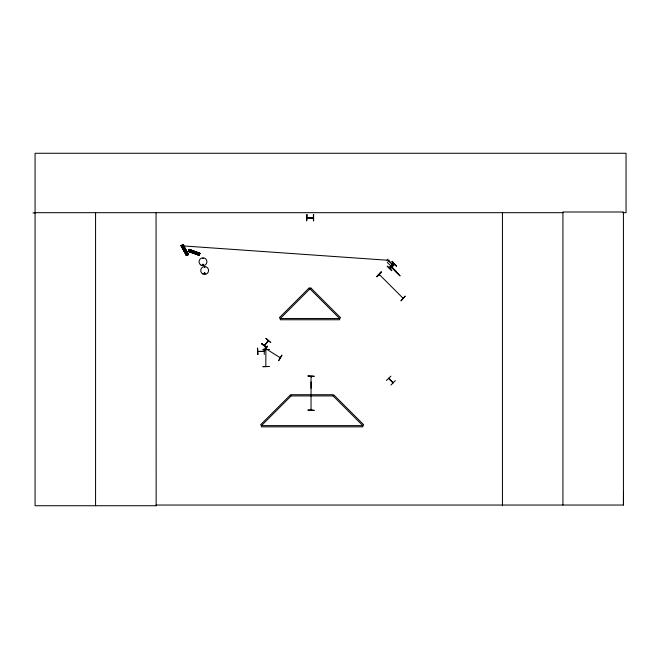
<?xml version="1.0" encoding="UTF-8"?>
<svg xmlns="http://www.w3.org/2000/svg" width="659" height="659" viewBox="0 0 659 659"><rect width="100%" height="100%" fill="white"/><g stroke="black" fill="none" stroke-linecap="round" stroke-linejoin="round"><path stroke-width="0.99" d="M622.969 212.684L626.05 212.684L626.05 153.267L35.075 153.267L35.075 505.733L156.15 505.733L156.068 505.041L623.422 505.041L623.513 492.298M388.645 378.571L392.995 382.887M311.328 376.874L311.328 376.437M311.007 410.31L311.04 409.33L311.295 410.013M202.651 258.46L203.326 258.369L202.692 258.542M203.4 264.786L202.692 264.374L203.178 265M203.582 264.836C202.527 262.644 202.198 266.343 203.483 264.959M204.059 273.287C205.114 275.47 205.443 271.772 204.158 273.156M266.063 349.204L266.112 349.237M311.295 376.874L311.295 376.437M311.007 409.461L311.048 410.03M265.816 366.198L265.882 349.616M402.427 297.926L402.814 298.346M393.209 382.731L388.752 378.274M189.273 249.316L188.449 251.598L199.166 255.42L199.965 253.188L189.257 249.366M189.594 251.837L190.311 249.868M190.319 252.1L191.036 250.123M191.407 252.496L192.123 250.519M192.37 252.85L193.087 250.873M193.458 253.237L194.166 251.268M198.112 254.926L198.829 252.949M198.301 255.362L199.331 252.759M392.229 266.088L391.965 265.635M313.289 217.824L306.979 217.865L313.182 217.857M281.895 355.217L278.683 360.638M278.675 360.63L281.854 355.193M265.964 338.388L270.75 342.491M268.386 340.802L264.267 345.407M268.32 340.67L264.448 345.571M264.498 345.728L268.427 340.752M270.692 342.565L265.948 338.405M313.247 217.865L307.143 217.552M307.078 217.618L313.173 217.544M264.168 351.461L257.883 351.486M376.717 276.508L381.141 272.027M376.882 276.673L381.306 272.192M379.312 274.457L379.584 275.067L379.353 274.482M401.018 300.801L405.219 296.097L401.043 300.825M386.973 260.272L388.085 259.16M387.962 261.261L389.074 260.148M387.171 266.285L391.652 270.717M396.364 266.005L392.121 261.343L396.331 266.038M392.36 264.292L388.398 260.832M389.156 267.768L393.604 263.32L389.172 267.793M389.337 267.958L393.794 263.501M389.37 267.991L393.851 263.567M390.919 266.722L398.201 274.012M394.552 270.264L400.104 275.907L390.968 266.681M386.388 380.515L390.902 376.124M395.359 380.581L390.935 385.062M204.825 267.529L204.743 266.895L204.496 267.496M280.232 357.738L266.22 348.965M181.612 246.598L183.457 245.593M181.983 247.273L183.828 246.268M182.535 248.286L184.38 247.282M183.021 249.184L184.866 248.179M183.573 250.198L185.418 249.193M185.953 254.547L187.79 253.542M185.797 255L188.301 253.74M188.49 254.481L186.365 255.651L180.92 245.659L183.045 244.489L188.482 254.481M402.657 297.81L403.036 298.214L379.279 274.465M313.635 214.537L313.651 220.831M308 376.009L314.302 376.289L308 375.976M308.008 410.137L314.302 410.359L308 410.046M32.95 212.931L35.075 212.923M35.075 212.684L562.934 212.684M257.554 348.158L257.817 354.451M264.201 348.158L264.292 354.451M257.908 354.451L257.587 348.158M311.048 381.94L311.114 388.275M182.683 245.881L387.047 260.198M257.974 351.469L264.201 351.198M189.224 249.448L199.916 253.344M189.174 249.572L199.858 253.493M189.117 249.745L199.825 253.583M189.084 249.835L199.776 253.723M189.034 249.959L199.718 253.872M199.661 254.028L199.446 254.629M188.688 250.955L199.405 254.778M188.647 251.063L199.356 254.918M188.598 251.203L199.29 255.091M188.565 251.301L199.249 255.214L188.507 251.45M261.796 343.668L266.738 347.573M261.648 343.85L266.59 347.754M391.94 261.524L396.388 265.981M388.645 260.577L393.398 265.453M392.171 264.481L393.275 265.577M391.874 265.544L392.369 266.038M391.693 265.734L392.187 266.228M391.57 265.857L392.064 266.351M391.825 266.393L391.471 266.137M391.38 266.038L391.874 266.533M387.237 262.348L395.952 271.071M387.36 266.104L391.817 270.552M188.449 254.506L182.914 244.555L188.35 254.555M182.683 244.687L188.202 254.638M182.559 244.753L188.087 254.695M182.444 244.818L187.972 254.761M182.395 244.843L187.848 254.827M187.708 254.909L187.14 255.214M181.522 245.329L187.016 255.297M181.439 245.379L186.851 255.387M181.324 245.436L186.719 255.453L181.159 245.527M181.06 245.585L186.505 255.568M311.295 409.461L311.287 410.31M313.371 214.537L313.412 220.831M312.572 410.302L309.985 410.318M623.422 505.041L623.422 212L562.934 212L562.934 505.041M502.438 212.684L502.438 505.733M311.04 376.371L311.04 409.964M156.059 212.684L156.15 505.733M95.571 212.684L95.571 505.733M204.241 273.328C204.76 274.96 205.509 272.183 204.241 273.328M183.77 249.061C184.306 250.857 185.187 247.833 183.77 249.061M192.832 251.895C193.244 253.723 194.314 250.758 192.832 251.895M267.422 346.181L264.234 351.609L267.406 346.173M261.845 343.603L266.574 347.779L261.821 343.636M381.124 272.01L376.948 276.739L381.124 272.01M309.096 287.975L279.408 317.663L280.273 318.536L280.273 319.755L339.649 319.755L339.649 318.536L309.096 287.975M310.826 287.975L280.273 318.536L339.649 318.536L340.514 317.663L310.826 287.975M394.379 264.094L389.897 268.518L394.411 264.119M394.576 264.284L390.12 268.74L394.601 264.308M290.281 395.062L260.593 424.75L261.458 425.615L261.458 426.843L362.829 426.843L362.829 425.615L363.694 424.75L333.998 395.062L333.133 395.927L291.146 395.927L261.458 425.615L362.829 425.615L333.133 395.927L333.133 394.708L291.146 394.708L291.146 395.927L290.281 395.062M306.987 214.579L306.682 220.872L306.905 214.579M269.136 349.451L262.842 349.632L269.136 349.435M269.144 366.511L262.842 366.668L269.144 366.47M202.684 273.897A3.929 3.929 0 0 0 208.582 270.495A3.929 3.929 0 0 0 202.684 267.093A3.929 3.929 0 0 0 202.684 273.897M201.02 265.14A3.938 3.938 0 0 0 206.926 261.73A3.938 3.938 0 0 0 201.02 258.32A3.938 3.938 0 0 0 201.02 265.14"/></g></svg>
